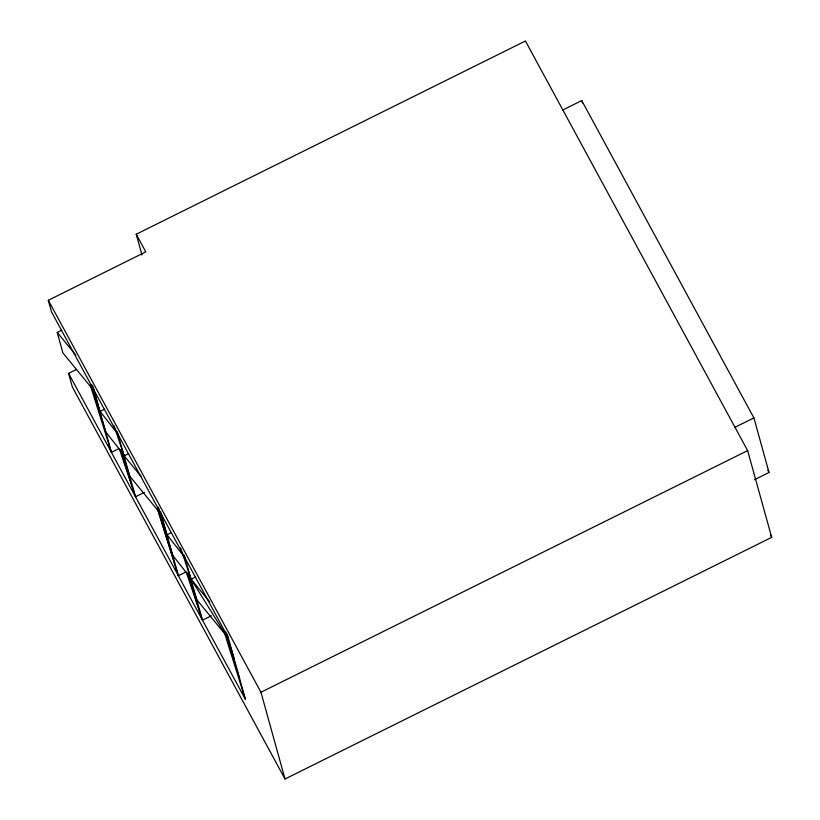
<?xml version="1.0" encoding="UTF-8"?>
<svg xmlns="http://www.w3.org/2000/svg" width="820" height="820" viewBox="0 0 820 820"><rect width="100%" height="100%" fill="white"/><g stroke="black" fill="none" stroke-linecap="round" stroke-linejoin="round"><path stroke-width="1.23" d="M141.993 255.01L136.233 234.243L525.425 41L747.635 450.61L771.692 537.356L285.011 779L72.365 387.019L68.573 373.377L76.373 369.502M68.573 373.377L245.313 699.152L228.278 637.745L51.547 311.969L48.308 300.274L145.796 251.873L136.233 234.243M93.746 390.505L62.904 352.907L57.226 332.438L61.684 330.224M562.592 110.095L581.749 100.583L753.898 417.903L769.037 472.494L754.39 479.761M91.748 384.918L100.071 411.414L104.519 409.2M90.313 385.174L111.417 452.353L119.218 448.478L135.525 496.776L144.433 492.348M113.98 425.652L124.168 455.838L128.627 453.624M158.311 507.108L167.013 534.814L171.472 532.6M195.57 577.024L191.111 579.238L226.012 635.326M211.375 615.748L202.468 620.176L186.16 571.878L178.36 575.753L157.255 508.574M734.74 427.415L753.898 417.903M285.011 779L260.955 692.254L747.635 450.61M124.732 456.022L105.739 431.884L92.117 388.526L94.259 389.9M57.226 332.438L75.891 355.193M124.168 455.838L141.214 476.615M162.309 515.882L129.847 476.307L121.698 452.158M209.787 601.993L191.111 579.238L180.513 547.842M228.442 638.288L196.79 599.707L187.821 573.139M100.071 411.414L116.02 431.689M167.013 534.814L182.962 555.089M191.675 579.422L172.692 555.284L158.311 509.517M767.817 470.239L769.037 472.494M770.472 535.101L771.692 537.356M48.308 300.274L260.955 692.254M92.117 388.526L95.694 395.107M184.213 555.15L202.468 620.176L187.431 573.129M117.27 431.75L135.525 496.776L120.489 449.729M227.13 634.075L228.278 637.745M225.633 631.718L233.956 658.214M225.254 632.917L239.635 678.683M224.588 633.194L245.313 699.152M160.566 511.895L178.36 575.753L158.168 509.978M92.855 386.056L111.417 452.353M581.749 100.583L582.425 103.012"/></g></svg>
